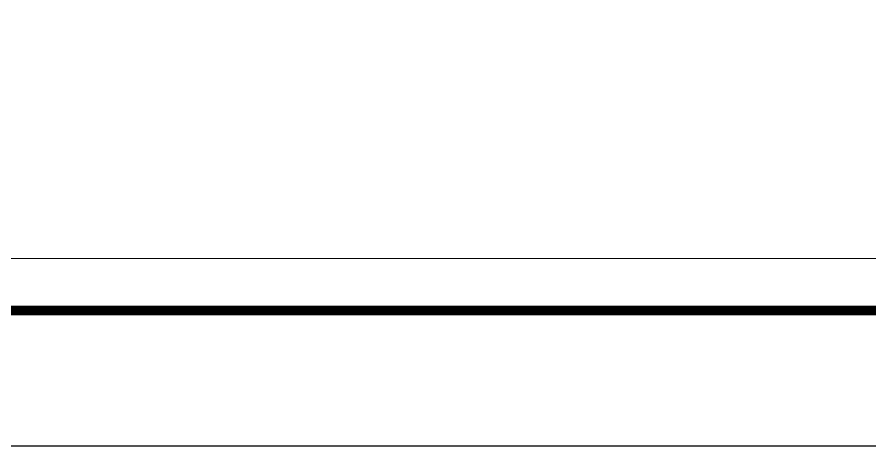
# Model space of a CAD drawing. Header units: millimetres. Extents: x 4739419 to 5837985, y 2291271 to 3446271.
# Drawn here: x 4898544 to 4964220, y 2291271 to 2324339 of the extents above; entities that cross this region are included whole.
import ezdxf

# ---------------------------------------------------------------- set-up
doc = ezdxf.new("R2010")
doc.units = ezdxf.units.MM
doc.layers.get('0').update_dxf_attribs({"color": 255})
doc.layers.add('!!xref plan', color=9, linetype='Continuous')
doc.layers.add('!!출력', color=9, linetype='Continuous', plot=False)
doc.layers.add('FORM(미추홀)$0$A-BORD-SHEET', color=9, linetype='Continuous', lineweight=25)
doc.layers.add('FORM(미추홀)$0$A-XXXX-NPLT', color=9, linetype='Continuous', lineweight=15, plot=False)
doc.layers.add('XR-평면도$0$A-XXXX-NPLT', color=9, linetype='Continuous', lineweight=15, plot=False)

# ---------------------------------------------------------------- blocks, each defined once
blk = doc.blocks.new('FORM(미추홀)$0$SHHET')
at = {"layer": 'FORM(미추홀)$0$A-BORD-SHEET', "const_width": 750}
blk.add_lwpolyline([(411950, 286550), (10450, 286550), (10450, 10450), (411950, 10450)], close=True, dxfattribs=at)
at = {"layer": 'FORM(미추홀)$0$A-XXXX-NPLT'}
for points in [[(0, 0), (0, 297000), (420000, 297000), (420000, 0)], [(14450, 282550), (373825, 282550), (373825, 14450), (14450, 14450)]]:
    blk.add_lwpolyline(points, close=True, dxfattribs=at)
blk = doc.blocks.new('FORM(미추홀)')
blk.add_blockref('FORM(미추홀)$0$SHHET', (0, 0))

msp = doc.modelspace()

# ---------------------------------------------------------------- linework, layer by layer
at = {"layer": '!!출력'}
msp.add_lwpolyline([(4739418.8, 2291270.6), (5159418.8, 2291270.6), (5159418.8, 2588270.6), (4739418.8, 2588270.6)], close=True, dxfattribs=at)
at = {"layer": 'XR-평면도$0$A-XXXX-NPLT'}
for points in [[(4739418.8, 2588270.6), (5159418.8, 2588270.6), (5159418.8, 2291270.6), (4739418.8, 2291270.6)], [(4739418.8, 2588270.6), (5159418.8, 2588270.6), (5159418.8, 2291270.6), (4739418.8, 2291270.6)], [(4739418.8, 2588270.6), (5159418.8, 2588270.6), (5159418.8, 2291270.6), (4739418.8, 2291270.6)], [(5113243.8, 2305720.6), (4753868.8, 2305720.6), (4753868.8, 2573820.6), (5113243.8, 2573820.6)], [(5113243.8, 2305720.6), (4753868.8, 2305720.6), (4753868.8, 2573820.6), (5113243.8, 2573820.6)], [(5113243.8, 2305720.6), (4753868.8, 2305720.6), (4753868.8, 2573820.6), (5113243.8, 2573820.6)]]:
    msp.add_lwpolyline(points, close=True, dxfattribs=at)

# ---------------------------------------------------------------- block references
at = {"layer": '!!xref plan'}
msp.add_blockref('FORM(미추홀)', (4739418.8, 2291270.6), dxfattribs=at)

doc.saveas('drawing.dxf')
